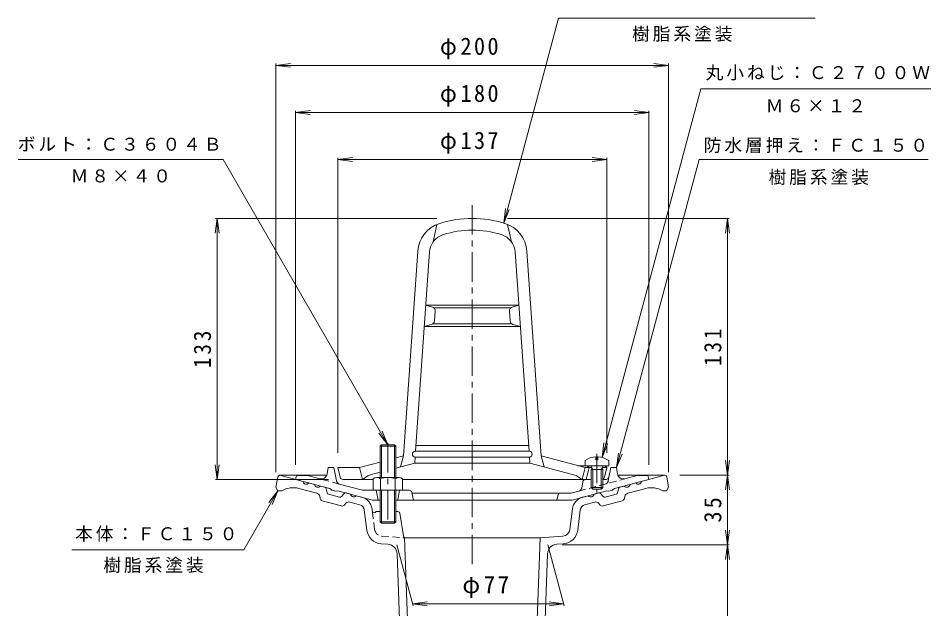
# Model space of a CAD drawing. Units: millimetres, scale not verified. Extents: x -268 to 216, y -346 to 382.
# Drawn here: x -268.1 to 196.8, y -88.3 to 212.6 of the extents above; entities that cross this region are included whole.
import ezdxf

# ---------------------------------------------------------------- set-up
doc = ezdxf.new("R2010")
doc.units = ezdxf.units.MM
doc.header["$LTSCALE"] = 3
doc.linetypes.add('CHAIN1', pattern=[8, 5, -1, 1, -1])
doc.linetypes.add('DASHED1', pattern=[1.8, 1.2, -0.6])
for name, color, linetype, lineweight in [('0-0_通り芯', 3, 'Continuous', 9), ('0-1_ピット', 2, 'Continuous', 9), ('0-2_本体（蓋）', 6, 'Continuous', 5), ('0-4_寸法', 7, 'Continuous', 9), ('0-5_文字', 7, 'Continuous', 9)]:
    doc.layers.add(name, color=color, linetype=linetype, lineweight=lineweight)
doc.styles.add('ＭＳ ゴシック', font='')
doc.styles.get('ＭＳ ゴシック').set_extended_font_data('MS Gothic')

msp = doc.modelspace()

# ---------------------------------------------------------------- linework, layer by layer
at = {"layer": '0-0_通り芯', "linetype": 'CHAIN1'}
msp.add_line((-36.787, 117.33), (-36.787, -65.753), dxfattribs=at)
at = {"layer": '0-0_通り芯'}
for p, q in [((-135.927, -21.129), (-136.787, -26.293)), ((-134.94, -20.293), (-111.099, -20.293)), ((-134.787, -20.293), (-122.932, -23.47)), ((61.365, -20.293), (37.377, -20.293)), ((61.213, -20.293), (49.357, -23.47)), ((62.352, -21.129), (63.213, -26.293)), ((-115.958, -29.48), (-125.145, -27.018)), ((-120.034, -24.246), (-117.136, -25.023)), ((-111.937, -26.416), (-114.238, -25.799)), ((-110.792, -29.256), (-111.217, -27.181)), ((37.217, -29.256), (37.642, -27.181)), ((38.363, -26.416), (40.664, -25.799)), ((42.383, -29.48), (51.571, -27.018)), ((46.459, -24.246), (43.561, -25.023)), ((-114.516, -31.011), (-114.277, -32.178)), ((-104.504, -31.514), (-110.071, -30.022)), ((-102.091, -29.627), (-103.497, -31.211)), ((-101.084, -29.324), (-98.783, -29.941)), ((-92.984, -31.495), (-95.886, -30.717)), ((19.409, -31.495), (22.311, -30.717)), ((27.51, -29.324), (25.209, -29.941)), ((28.517, -29.627), (29.922, -31.211)), ((30.929, -31.514), (36.496, -30.022)), ((40.941, -31.011), (40.702, -32.178)), ((-103.449, -35.937), (-113.196, -33.326)), ((-101.149, -34.592), (-101.939, -35.484)), ((-94.019, -35.358), (-99.135, -33.988)), ((20.445, -35.358), (25.56, -33.988)), ((27.574, -34.592), (28.364, -35.484)), ((29.875, -35.937), (39.621, -33.326)), ((-90.548, -48.237), (-91.818, -37.89)), ((-87.708, -38.543), (-87.848, -37.403)), ((-83.787, -38.793), (-85.787, -38.793)), ((-74.645, -38.793), (-75.787, -38.793)), ((-73.657, -39.641), (-71.88, -51.204)), ((12.988, -47.871), (14.273, -37.403)), ((16.973, -48.237), (18.243, -37.89)), ((-79.774, -55.48), (-83.165, -55.242)), ((-71.287, -52.184), (-66.237, -196.184)), ((-2.287, -52.184), (-71.287, -52.184)), ((-2.287, -52.184), (-7.337, -196.184)), ((9.297, -51.374), (-2.287, -52.184)), ((6.199, -55.48), (9.591, -55.242)), ((-75.126, -60.288), (-70.237, -196.184)), ((1.551, -60.288), (-3.337, -196.184))]:
    msp.add_line(p, q, dxfattribs=at)
at = {"layer": '0-0_通り芯', "linetype": 'DASHED1'}
for p, q in [((-86.563, -47.871), (-87.708, -38.543)), ((-82.871, -51.374), (-71.287, -52.184))]:
    msp.add_line(p, q, dxfattribs=at)
at = {"layer": '0-0_通り芯'}
for points in [[(-136.787, -26.293), (-135.787, -28.293), (-133.787, -28.293)], [(63.213, -26.293), (62.213, -28.293), (60.213, -28.293)]]:
    msp.add_lwpolyline(points, dxfattribs=at)
for centre, radius, start, end in [((-134.94, -21.293), 1, 90, 170.53792), ((61.365, -21.293), 1, 9.46208, 90), ((-127.992, -37.643), 11, 74.99997, 121.79005), ((-121.321, -23.255), 1.625, 187.62059, 322.3797), ((-115.525, -24.808), 1.625, 187.62059, 322.3797), ((-112.196, -27.382), 1, 11.56538, 75.0005), ((38.622, -27.382), 1, 104.9995, 168.43462), ((41.951, -24.808), 1.625, 217.6203, 352.37941), ((47.746, -23.255), 1.625, 217.6203, 352.37941), ((54.418, -37.643), 11, 58.20995, 105.00003), ((-116.475, -31.412), 2, 11.56517, 75.0005), ((-112.808, -31.877), 1.5, 191.56601, 254.99991), ((-109.812, -29.056), 1, 191.56642, 255.0005), ((-104.245, -30.548), 1, 255.0005, 318.43578), ((-101.343, -30.29), 1, 75.00078, 138.43498), ((-97.173, -29.725), 1.625, 187.61911, 322.38022), ((-94.796, -38.256), 7, 6.99995, 75.00072), ((21.221, -38.256), 7, 104.99928, 172.99991), ((23.598, -29.725), 1.625, 217.61978, 352.38089), ((27.768, -30.29), 1, 41.56502, 104.99922), ((30.67, -30.548), 1, 221.56422, 284.9995), ((36.238, -29.056), 1, 284.9995, 348.43358), ((39.233, -31.877), 1.5, 285.00009, 348.43399), ((42.901, -31.412), 2, 104.9995, 168.43483), ((-103.061, -34.488), 1.5, 254.99991, 318.43504), ((-99.652, -35.919), 2, 75.0005, 138.43507), ((-94.796, -38.256), 3, 6.99995, 75.00072), ((21.221, -38.256), 3, 104.99928, 173.00005), ((26.078, -35.919), 2, 41.56493, 104.9995), ((29.487, -34.488), 1.5, 221.56496, 285.00009), ((-86.715, -38.421), 1, 187.0009, 338.13638), ((-74.645, -39.793), 1, 8.73494, 90), ((-82.607, -47.262), 8, 186.99986, 266.00021), ((9.018, -47.384), 4, 273.99995, 352.9998), ((9.033, -47.262), 8, 273.99979, 353.00014), ((-80.122, -60.467), 5, 2.05972, 86.00023), ((-70.398, -50.976), 1.5, 188.73566, 233.62936), ((6.548, -60.467), 5, 93.99977, 177.94028)]:
    msp.add_arc(centre, radius, start, end, dxfattribs=at)
at = {"layer": '0-0_通り芯', "linetype": 'DASHED1'}
msp.add_arc((-82.592, -47.384), 4, 187.0002, 266.00005, dxfattribs=at)
at = {"layer": '0-1_ピット', "color": 4, "linetype": 'CHAIN1'}
msp.add_line((-79.787, -3.895), (-79.787, -45.794), dxfattribs=at)
at = {"layer": '0-1_ピット', "color": 4}
for p, q in [((-83.787, -21.437), (-83.787, -5.47)), ((-83.111, -21.437), (-83.111, -4.793)), ((-76.464, -21.437), (-76.464, -4.793)), ((-75.787, -21.437), (-75.787, -5.47)), ((-87.287, -22.159), (-87.287, -27.937)), ((-85.411, -21.437), (-74.164, -21.437)), ((-83.535, -22.159), (-83.535, -27.937)), ((-76.04, -22.159), (-76.04, -27.937)), ((-72.287, -22.159), (-72.287, -27.937)), ((-87.287, -27.937), (-72.287, -27.937)), ((-83.787, -27.937), (-83.787, -44.117)), ((-83.111, -27.937), (-83.111, -44.793)), ((-76.464, -27.937), (-76.464, -44.793)), ((-75.787, -27.937), (-75.787, -44.117))]:
    msp.add_line(p, q, dxfattribs=at)
at = {"layer": '0-1_ピット'}
for p, q in [((-110.78, -19.656), (-110.287, -16.437)), ((-107.287, -16.437), (-110.287, -16.437)), ((-107.287, -16.437), (-106.019, -23.203)), ((33.713, -16.437), (32.818, -21.213)), ((33.713, -16.437), (36.713, -16.437)), ((37.206, -19.656), (36.713, -16.437)), ((-126.787, -22.437), (-126.287, -20.437)), ((-120.728, -20.437), (-126.287, -20.437)), ((-114.522, -22.1), (-120.728, -20.437)), ((20.969, -22.437), (23.713, -22.437)), ((29.713, -22.437), (31.343, -22.437)), ((40.948, -22.1), (47.154, -20.437)), ((47.154, -20.437), (52.713, -20.437)), ((53.213, -22.437), (52.713, -20.437)), ((19.493, -23.674), (18.935, -26.805)), ((-106.287, -28.447), (-105.287, -28.198)), ((-87.601, -32.937), (-105.287, -28.198)), ((-85.787, -27.937), (-84.787, -32.937)), ((-73.787, -27.937), (-74.787, -32.937)), ((-67.546, -29.143), (-66.787, -32.937)), ((-67.487, -29.437), (13.565, -29.437)), ((7.005, -30.162), (6.213, -32.937)), ((13.565, -29.437), (17.484, -28.387)), ((14.026, -32.937), (31.713, -28.198)), ((32.713, -28.447), (31.713, -28.198)), ((32.713, -28.447), (34.713, -27.911)), ((-83.787, -32.937), (-87.601, -32.937)), ((-75.787, -32.937), (14.026, -32.937))]:
    msp.add_line(p, q, dxfattribs=at)
at = {"layer": '0-1_ピット', "linetype": 'DASHED1'}
for p, q in [((-104.571, -24.766), (-114.522, -22.1)), ((17.484, -28.387), (40.948, -22.1)), ((32.818, -21.213), (32.445, -23.203))]:
    msp.add_line(p, q, dxfattribs=at)
at = {"layer": '0-1_ピット', "color": 4}
for points in [[(-75.787, -5.47), (-83.787, -5.47), (-83.111, -4.793), (-76.464, -4.793)], [(-75.787, -44.117), (-83.787, -44.117), (-83.111, -44.793), (-76.464, -44.793)]]:
    msp.add_lwpolyline(points, close=True, dxfattribs=at)
at = {"layer": '0-1_ピット'}
for points in [[(-106.287, -28.447), (-108.287, -27.911), (-109.287, -27.126), (-126.787, -22.437)], [(34.713, -27.911), (35.713, -27.126), (53.213, -22.437)], [(-69.017, -27.937), (-92.738, -27.937), (-104.571, -24.766)]]:
    msp.add_lwpolyline(points, dxfattribs=at)
for centre, radius, start, end in [((-113.746, -19.202), 3, 254.99973, 351.29286), ((-104.053, -22.834), 2, 190.61488, 255.0005), ((20.969, -23.937), 1.5, 90, 169.91162), ((31.343, -20.937), 1.5, 270, 349.38383), ((40.171, -19.202), 3, 188.70714, 285.00027), ((16.966, -26.455), 2, 284.9995, 349.91151), ((-69.017, -29.437), 1.5, 11.31021, 90), ((7.967, -30.437), 1, 90, 164.05402)]:
    msp.add_arc(centre, radius, start, end, dxfattribs=at)
at = {"layer": '0-1_ピット', "color": 4}
for centre, radius, start, end in [((-85.411, -24.237), 2.8, 47.92557, 132.07463), ((-79.787, -31.526), 10.089, 68.19786, 111.80214), ((-74.164, -24.237), 2.8, 47.92572, 132.07428)]:
    msp.add_arc(centre, radius, start, end, dxfattribs=at)
at = {"layer": '0-1_ピット', "linetype": 'DASHED1'}
msp.add_arc((30.479, -22.834), 2, 284.9995, 349.38512, dxfattribs=at)
at = {"layer": '0-2_本体（蓋）'}
for p, q in [((-56.787, 98.567), (-54.787, 107.539)), ((-16.787, 98.567), (-18.787, 107.539)), ((-71.897, -10.438), (-64.603, 93.882)), ((-65.717, -8.07), (-58.617, 93.464)), ((-7.857, -8.07), (-14.957, 93.464)), ((-1.677, -10.438), (-8.972, 93.882)), ((-57.122, 65.398), (-60.507, 66.433)), ((-60.507, 66.433), (-13.067, 66.433)), ((-16.453, 65.398), (-13.067, 66.433)), ((-56.326, 64.933), (-17.248, 64.933)), ((-56.062, 58.321), (-55.711, 63.346)), ((-17.512, 58.321), (-17.864, 63.346)), ((-57.495, 56.542), (-61.277, 55.433)), ((-56.767, 56.933), (-16.808, 56.933)), ((-16.08, 56.542), (-12.298, 55.433)), ((-61.277, 55.433), (-12.298, 55.433)), ((-7.753, -8.07), (-65.822, -8.07)), ((-8.067, -5.07), (-65.507, -5.07)), ((-94.287, -16.437), (-83.787, -13.623)), ((-75.787, -11.48), (-71.897, -10.438)), ((-73.397, -16.016), (-71.897, -10.438)), ((-66.137, -14.07), (-65.927, -11.07)), ((-7.753, -11.07), (-65.822, -11.07)), ((-7.438, -14.07), (-7.648, -11.07)), ((20.713, -16.437), (-1.677, -10.438)), ((-0.177, -16.016), (-1.677, -10.438)), ((20.713, -12.837), (20.713, -15.437)), ((26.234, -10.848), (26.234, -12.469)), ((27.192, -12.469), (26.234, -12.469)), ((27.192, -10.848), (27.192, -12.469)), ((32.713, -12.837), (32.713, -15.437)), ((-104.071, -21.301), (-105.287, -16.437)), ((-94.287, -16.437), (-105.287, -16.437)), ((-92.787, -22.437), (-94.287, -16.437)), ((-75.787, -16.656), (-66.137, -14.07)), ((-7.438, -14.07), (-66.137, -14.07)), ((16.213, -20.408), (-7.438, -14.07)), ((16.981, -15.437), (32.713, -15.437)), ((19.213, -22.437), (20.713, -16.437)), ((20.713, -16.437), (24.021, -16.437)), ((21.213, -22.437), (22.713, -16.437)), ((21.713, -15.437), (22.713, -16.437)), ((24.583, -17.437), (23.531, -15.564)), ((23.713, -17.437), (24.154, -16.673)), ((23.713, -17.437), (29.713, -17.437)), ((23.713, -17.437), (23.713, -26.567)), ((24.583, -17.437), (24.583, -27.437)), ((28.843, -17.437), (29.895, -15.564)), ((28.843, -17.437), (28.843, -27.437)), ((29.713, -17.437), (29.272, -16.673)), ((29.404, -16.437), (31.713, -16.437)), ((29.713, -17.437), (29.713, -26.567)), ((30.497, -21.301), (31.713, -16.437)), ((30.713, -15.437), (31.713, -16.437)), ((-102.616, -22.437), (-87.287, -22.437)), ((-89.787, -20.408), (-92.787, -22.437)), ((-89.787, -20.408), (-83.787, -18.8)), ((23.713, -22.437), (-72.287, -22.437)), ((16.213, -20.408), (19.213, -22.437)), ((24.583, -27.437), (23.713, -26.567)), ((23.713, -26.567), (29.713, -26.567)), ((24.583, -27.437), (28.843, -27.437)), ((28.843, -27.437), (29.713, -26.567))]:
    msp.add_line(p, q, dxfattribs=at)
at = {"layer": '0-2_本体（蓋）', "linetype": 'CHAIN1'}
msp.add_line((26.713, -9.392), (26.713, -29.119), dxfattribs=at)
at = {"layer": '0-2_本体（蓋）'}
for centre, radius, start, end in [((-48.642, 92.766), 16, 107.2388, 175.99997), ((-36.787, 54.563), 56, 72.76118, 107.23882), ((-24.933, 92.766), 16, 4.00003, 72.7612), ((-48.642, 92.766), 10, 107.23885, 176.00005), ((-36.787, 54.563), 50, 72.76117, 107.23883), ((-24.933, 92.766), 10, 3.99995, 72.76115), ((-57.706, 63.485), 2, 356.0009, 73.00398), ((-15.868, 63.485), 2, 106.99602, 183.9991), ((-58.058, 58.461), 2, 286.33698, 355.99976), ((-15.517, 58.461), 2, 184.00024, 253.66302), ((-65.822, -9.57), 1.5, 90, 270), ((-7.753, -9.57), 1.5, 270, 90), ((26.713, -20.837), 10, 92.7457, 126.86987), ((26.713, -20.837), 10, 53.13013, 87.25409), ((23.313, -15.687), 0.25, 29.32918, 90), ((30.113, -15.687), 0.25, 90, 150.67082), ((-102.616, -20.937), 1.5, 194.03624, 270), ((29.041, -20.937), 1.5, 296.58154, 345.96376)]:
    msp.add_arc(centre, radius, start, end, dxfattribs=at)
at = {"layer": '0-4_寸法'}
for p, q in [((-136.787, 188.563), (-129.351, 189.542)), ((-136.787, -18.793), (-136.787, 189.463)), ((-136.787, 188.563), (63.213, 188.563)), ((-136.787, 188.563), (-129.351, 187.584)), ((63.213, 188.563), (55.777, 189.542)), ((63.213, 188.563), (55.777, 187.584)), ((63.213, -18.793), (63.213, 189.463)), ((-126.787, 164.563), (-119.351, 165.542)), ((-126.787, -14.937), (-126.787, 165.463)), ((-126.787, 164.563), (53.213, 164.563)), ((-126.787, 164.563), (-119.351, 163.584)), ((53.213, 164.563), (45.777, 165.542)), ((53.213, 164.563), (45.777, 163.584)), ((53.213, -14.937), (53.213, 165.463)), ((-105.287, 140.563), (-97.851, 141.542)), ((-105.287, -8.937), (-105.287, 141.463)), ((-105.287, 140.563), (31.713, 140.563)), ((-105.287, 140.563), (-97.851, 139.584)), ((31.713, 140.563), (24.277, 141.542)), ((31.713, 140.563), (24.277, 139.584)), ((31.713, -8.937), (31.713, 141.463)), ((-166.787, 110.563), (-167.766, 103.127)), ((-54.787, 110.563), (-167.687, 110.563)), ((-166.787, -22.437), (-166.787, 110.563)), ((-166.787, 110.563), (-165.808, 103.127)), ((-18.787, 110.563), (94.113, 110.563)), ((93.213, 110.563), (92.234, 103.127)), ((93.213, -20.293), (93.213, 110.563)), ((93.213, 110.563), (94.192, 103.127)), ((93.213, -20.293), (92.234, -12.857)), ((93.213, -20.293), (94.192, -12.857)), ((-166.787, -22.437), (-167.766, -15.001)), ((-166.787, -22.437), (-165.808, -15.001)), ((-110.116, -22.437), (-167.687, -22.437)), ((68.866, -20.293), (94.113, -20.293)), ((93.213, -20.293), (92.234, -27.729)), ((93.213, -55.793), (93.213, -20.293)), ((93.213, -20.293), (94.192, -27.729)), ((93.213, -55.793), (92.234, -48.357)), ((93.213, -55.793), (94.192, -48.357)), ((-75.287, -55.793), (-66.987, -86.772)), ((1.713, -55.793), (10.013, -86.772)), ((9.213, -55.793), (94.113, -55.793)), ((93.213, -55.793), (92.234, -63.229)), ((93.213, -196.184), (93.213, -55.793)), ((93.213, -55.793), (94.192, -63.229)), ((-67.249, -85.793), (-59.813, -84.814)), ((-67.249, -85.793), (9.751, -85.793)), ((-67.249, -85.793), (-59.813, -86.772)), ((9.751, -85.793), (2.315, -84.814)), ((9.751, -85.793), (2.315, -86.772))]:
    msp.add_line(p, q, dxfattribs=at)
at = {"layer": '0-5_文字'}
for p, q in [((-20.792, 108.221), (7.166, 212.563)), ((7.166, 212.563), (137.819, 212.563)), ((29.301, -11.178), (79.606, 176.563)), ((79.606, 176.563), (196.769, 176.563)), ((-163.709, 140.563), (-268.09, 140.563)), ((-79.787, -4.793), (-163.709, 140.563)), ((36.713, -16.437), (78.781, 140.563)), ((78.781, 140.563), (195.518, 140.563)), ((-20.792, 108.221), (-19.813, 115.657)), ((-20.792, 108.221), (-17.922, 115.15)), ((-79.787, -4.793), (-84.353, 1.157)), ((-79.787, -4.793), (-82.657, 2.136)), ((29.301, -11.178), (30.28, -3.742)), ((29.301, -11.178), (32.171, -4.249)), ((36.713, -16.437), (37.692, -9.001)), ((36.713, -16.437), (39.583, -9.508)), ((-135.787, -28.293), (-153.108, -58.293)), ((-135.787, -28.293), (-140.353, -34.243)), ((-135.787, -28.293), (-138.657, -35.222)), ((-240.763, -58.293), (-153.108, -58.293))]:
    msp.add_line(p, q, dxfattribs=at)

# ---------------------------------------------------------------- texts
at = {"layer": '0-4_寸法', "color": 2, "char_height": 8.798, "attachment_point": 7, "style": 'ＭＳ ゴシック'}
for s, insert in [('\\T1.21;\\W0.95;φ200', (-53.287, 191.563)), ('\\T1.21;\\W0.95;φ180', (-53.287, 167.563)), ('\\T1.21;\\W0.95;φ137', (-53.287, 143.563)), ('\\T1.19;φ77', (-41.874, -82.793))]:
    msp.add_mtext(s, dxfattribs=dict(at, insert=insert))
at = {"layer": '0-4_寸法', "color": 2, "char_height": 8.798, "attachment_point": 7, "rotation": 90, "style": 'ＭＳ ゴシック'}
for s, insert in [('\\T1.27;\\W0.9;133', (-169.787, 34.313)), ('\\T1.27;\\W0.9;131', (90.213, 35.385)), ('\\T1.27;\\W0.95;35', (90.213, -44.418))]:
    msp.add_mtext(s, dxfattribs=dict(at, insert=insert))
at = {"layer": '0-5_文字', "char_height": 6.598, "attachment_point": 7, "style": 'ＭＳ ゴシック'}
for s, insert in [('\\T1.17;樹脂系塗装', (44.613, 200.55)), ('\\T1.17;丸小ねじ：Ｃ２７００Ｗ', (82.093, 180.824)), ('\\T1.17;Ｍ６×１２', (112.687, 164.55)), ('\\T1.17;ボルト：Ｃ３６０４Ｂ', (-268.329, 144.69)), ('\\T1.17;防水層押え：ＦＣ１５０', (81.107, 143.837)), ('\\T1.17;Ｍ８×４０', (-241.4, 128.818)), ('\\T1.17;樹脂系塗装', (114.148, 127.563)), ('\\T1.17;本体：ＦＣ１５０', (-239.161, -54.13)), ('\\T1.17;樹脂系塗装', (-224.744, -70.149))]:
    msp.add_mtext(s, dxfattribs=dict(at, insert=insert))

doc.saveas('drawing.dxf')
